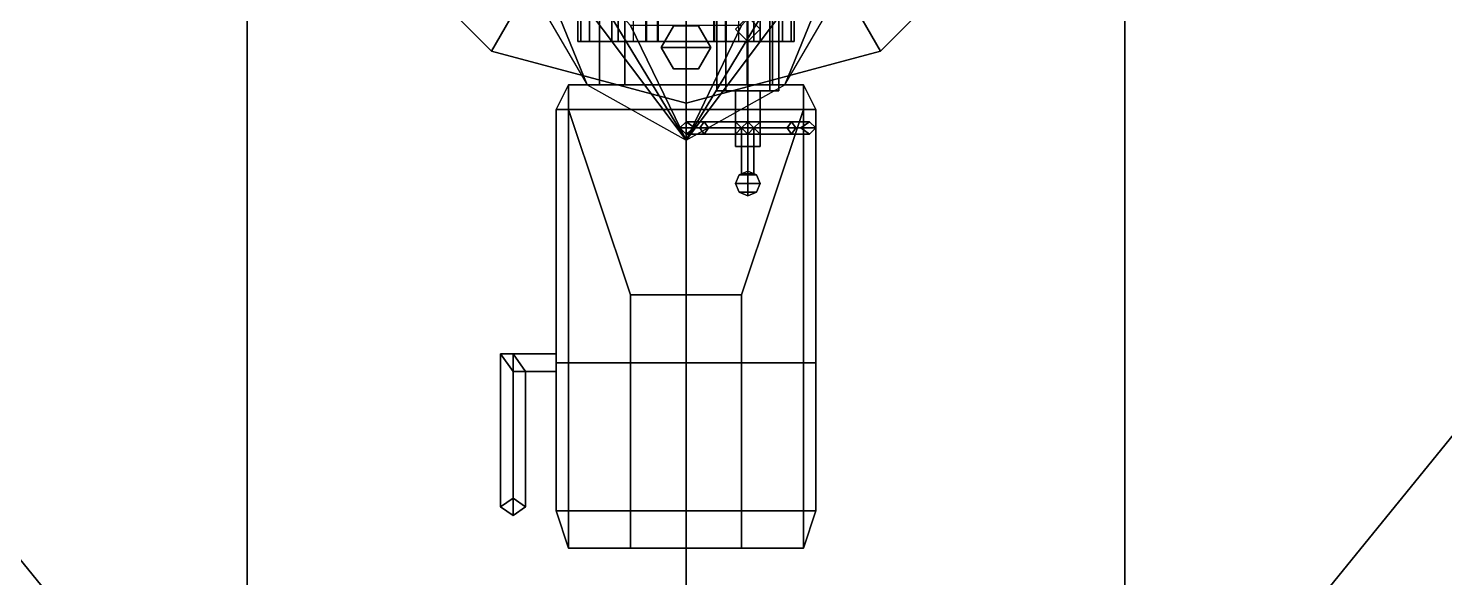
# Model space of a CAD drawing. Header units: millimetres. Extents: x -4 to 4, y -37.4 to 54.3.
# Drawn here: x -1.064 to 1.228, y 24.952 to 25.841 of the extents above; entities that cross this region are included whole.
import ezdxf

# ---------------------------------------------------------------- set-up
doc = ezdxf.new("R2010")
doc.units = ezdxf.units.MM
for name, color, linetype in [('gun', 1, 'Continuous'), ('sleeve', 5, 'Continuous'), ('superstructure', 3, 'Continuous'), ('turret', 2, 'Continuous')]:
    doc.layers.add(name, color=color, linetype=linetype)

msp = doc.modelspace()

# ---------------------------------------------------------------- linework, layer by layer
for points in [[(-1.47, 29.2, -1.19), (-0.71, 29.2, -1.32), (-0.71, 24.28, -1.81), (-1.47, 24.28, -1.64)], [(-0.71, 29.2, -1.32), (0, 29.2, -1.43), (0, 24.28, -1.95), (-0.71, 24.28, -1.81)], [(0, 24.28, -1.95), (0, 29.2, -1.43), (0.71, 29.2, -1.32), (0.71, 24.28, -1.81)], [(0.71, 24.28, -1.81), (0.71, 29.2, -1.32), (1.47, 29.2, -1.19), (1.47, 24.28, -1.64)]]:
    msp.add_3dface(points)
at = {"layer": 'gun'}
for points in [[(-0.099, 25.75, 2.931), (-0.14, 25.75, 3.03), (-0.14, 27.43, 3.03), (-0.099, 27.43, 2.931)], [(-0.14, 25.75, 3.03), (-0.099, 25.75, 3.129), (-0.099, 27.43, 3.129), (-0.14, 27.43, 3.03)], [(0, 25.75, 2.89), (-0.099, 25.75, 2.931), (-0.099, 27.43, 2.931), (0, 27.43, 2.89)], [(-0.099, 25.75, 3.129), (0, 25.75, 3.17), (0, 27.43, 3.17), (-0.099, 27.43, 3.129)], [(0.099, 25.75, 2.931), (0, 25.75, 2.89), (0, 27.43, 2.89), (0.099, 27.43, 2.931)], [(0, 25.75, 3.17), (0.099, 25.75, 3.129), (0.099, 27.43, 3.129), (0, 27.43, 3.17)], [(0.14, 25.75, 3.03), (0.099, 25.75, 2.931), (0.099, 27.43, 2.931), (0.14, 27.43, 3.03)], [(0.099, 25.75, 3.129), (0.14, 25.75, 3.03), (0.14, 27.43, 3.03), (0.099, 27.43, 3.129)], [(-0.21, 25.71, 3.21), (-0.19, 25.71, 3.26), (-0.19, 25.75, 3.21)], [(-0.21, 25.71, 3.21), (-0.19, 25.75, 3.21), (-0.19, 25.75, 2.74), (-0.21, 25.71, 2.69)], [(-0.19, 25.75, 2.74), (0.19, 25.75, 2.74), (0.21, 25.71, 2.69), (-0.21, 25.71, 2.69)], [(-0.19, 25.71, 3.26), (0.19, 25.71, 3.26), (0.19, 25.75, 3.21), (-0.19, 25.75, 3.21)], [(-0.19, 25.75, 3.21), (0.19, 25.75, 3.21), (0.19, 25.75, 2.74), (-0.19, 25.75, 2.74)], [(0.19, 25.71, 3.26), (0.19, 25.71, 3.26), (0.21, 25.71, 3.21), (0.19, 25.75, 3.21)], [(0.19, 25.75, 3.21), (0.21, 25.71, 3.21), (0.21, 25.71, 2.69), (0.19, 25.75, 2.74)], [(-0.21, 25.06, 3.21), (-0.21, 25.71, 3.21), (-0.21, 25.06, 2.83), (-0.21, 25.06, 3.21)], [(-0.21, 25.06, 3.21), (-0.19, 25.06, 3.26), (-0.19, 25.71, 3.26), (-0.21, 25.71, 3.21)], [(-0.21, 25.71, 3.21), (-0.21, 25.71, 2.69), (-0.21, 25.3, 2.69), (-0.21, 25.06, 2.83)], [(-0.21, 25.71, 2.69), (0.21, 25.71, 2.69), (0.21, 25.3, 2.69), (-0.21, 25.3, 2.69)], [(-0.19, 25.06, 3.26), (-0.09, 25.06, 3.26), (-0.09, 25.41, 3.26), (-0.19, 25.71, 3.26)], [(-0.09, 25.41, 3.26), (0.09, 25.41, 3.26), (0.19, 25.71, 3.26), (-0.19, 25.71, 3.26)], [(0.09, 25.06, 3.26), (0.19, 25.06, 3.26), (0.19, 25.71, 3.26), (0.09, 25.41, 3.26)], [(0.19, 25.06, 3.26), (0.21, 25.06, 3.21), (0.21, 25.71, 3.21), (0.19, 25.71, 3.26)], [(0.21, 25.71, 3.21), (0.21, 25.71, 3.21), (0.21, 25.06, 3.21), (0.21, 25.06, 2.83)], [(0.21, 25.71, 2.69), (0.21, 25.71, 3.21), (0.21, 25.06, 2.83), (0.21, 25.3, 2.69)], [(-0.09, 25, 3.21), (-0.09, 25, 2.91), (-0.09, 25.41, 2.91), (-0.09, 25.41, 3.26)], [(-0.09, 25.06, 3.26), (-0.09, 25, 3.21), (-0.09, 25.41, 3.26)], [(-0.09, 25, 2.91), (0.09, 25, 2.91), (0.09, 25.41, 2.91), (-0.09, 25.41, 2.91)], [(-0.09, 25.41, 2.91), (0.09, 25.41, 2.91), (0.09, 25.41, 3.26), (-0.09, 25.41, 3.26)], [(0.09, 25.41, 3.26), (0.09, 25.41, 3.26), (0.09, 25, 3.21), (0.09, 25.06, 3.26)], [(0.09, 25, 2.91), (0.09, 25, 3.21), (0.09, 25.41, 3.26), (0.09, 25.41, 2.91)], [(-0.3, 25.0667, 3.1133), (-0.28, 25.0808, 3.1275), (-0.28, 25.3141, 2.8941), (-0.3, 25.3141, 2.8659)], [(-0.28, 25.0525, 3.0992), (-0.3, 25.0667, 3.1133), (-0.3, 25.3141, 2.8659), (-0.28, 25.2859, 2.8659)], [(-0.3, 25.3141, 2.8659), (-0.28, 25.3141, 2.8941), (-0.21, 25.3141, 2.8941), (-0.21, 25.3141, 2.8659)], [(-0.28, 25.2859, 2.8659), (-0.3, 25.3141, 2.8659), (-0.21, 25.3141, 2.8659), (-0.21, 25.2859, 2.8659)], [(-0.28, 25.0808, 3.1275), (-0.26, 25.0667, 3.1133), (-0.26, 25.2859, 2.8941), (-0.28, 25.3141, 2.8941)], [(-0.28, 25.3141, 2.8941), (-0.26, 25.2859, 2.8941), (-0.21, 25.2859, 2.8941), (-0.21, 25.3141, 2.8941)], [(-0.26, 25.0667, 3.1133), (-0.28, 25.0525, 3.0992), (-0.28, 25.2859, 2.8659), (-0.26, 25.2859, 2.8941)], [(-0.26, 25.2859, 2.8941), (-0.28, 25.2859, 2.8659), (-0.21, 25.2859, 2.8659), (-0.21, 25.2859, 2.8941)], [(-0.21, 25.06, 2.83), (-0.21, 25.3, 2.69), (0.21, 25.3, 2.69), (0.21, 25.06, 2.83)], [(-0.28, 25.0808, 3.1275), (-0.3, 25.0667, 3.1133), (-0.28, 25.0525, 3.0992), (-0.26, 25.0667, 3.1133)], [(-0.21, 25.06, 3.21), (-0.21, 25.06, 2.83), (-0.19, 25, 2.86), (-0.19, 25, 3.21)], [(-0.19, 25.06, 3.26), (-0.21, 25.06, 3.21), (-0.19, 25, 3.21), (-0.19, 25.06, 3.26)], [(-0.19, 25, 2.86), (-0.21, 25.06, 2.83), (0.21, 25.06, 2.83), (0.19, 25, 2.86)], [(-0.19, 25.06, 3.26), (-0.19, 25, 3.21), (-0.09, 25, 3.21), (-0.09, 25.06, 3.26)], [(0.09, 25.06, 3.26), (0.09, 25, 3.21), (0.19, 25, 3.21), (0.19, 25.06, 3.26)], [(0.19, 25.06, 3.26), (0.19, 25, 3.21), (0.19, 25, 3.21), (0.21, 25.06, 3.21)], [(0.21, 25.06, 3.21), (0.19, 25, 3.21), (0.19, 25, 2.86), (0.21, 25.06, 2.83)], [(-0.09, 25, 2.91), (-0.19, 25, 2.86), (0.19, 25, 2.86), (0.09, 25, 2.91)], [(-0.19, 25, 3.21), (-0.19, 25, 2.86), (-0.09, 25, 2.91), (-0.09, 25, 3.21)], [(0.09, 25, 3.21), (0.09, 25, 2.91), (0.19, 25, 2.86), (0.19, 25, 3.21)]]:
    msp.add_3dface(points, dxfattribs=at)
at = {"layer": 'sleeve'}
for points in [[(-0.1202, 25.82, 2.9098), (-0.17, 25.82, 3.03), (-0.17, 27.02, 3.03), (-0.1202, 27.02, 2.9098)], [(-0.17, 25.82, 3.03), (-0.1202, 25.82, 3.1502), (-0.1202, 27.02, 3.1502), (-0.17, 27.02, 3.03)], [(0, 25.82, 2.86), (-0.1202, 25.82, 2.9098), (-0.1202, 27.02, 2.9098), (0, 27.02, 2.86)], [(-0.1202, 25.82, 3.1502), (0, 25.82, 3.2), (0, 27.02, 3.2), (-0.1202, 27.02, 3.1502)], [(0.1202, 25.82, 2.9098), (0, 25.82, 2.86), (0, 27.02, 2.86), (0.1202, 27.02, 2.9098)], [(0, 25.82, 3.2), (0.1202, 25.82, 3.1502), (0.1202, 27.02, 3.1502), (0, 27.02, 3.2)], [(0.17, 25.82, 3.03), (0.1202, 25.82, 2.9098), (0.1202, 27.02, 2.9098), (0.17, 27.02, 3.03)], [(0.1202, 25.82, 3.1502), (0.17, 25.82, 3.03), (0.17, 27.02, 3.03), (0.1202, 27.02, 3.1502)], [(0.0646, 25.74, 3.4446), (0.05, 25.74, 3.48), (0.05, 25.99, 3.48), (0.0646, 25.99, 3.4446)], [(0.05, 25.74, 3.48), (0.0646, 25.74, 3.5154), (0.0646, 25.99, 3.5154), (0.05, 25.99, 3.48)], [(0.1, 25.74, 3.43), (0.0646, 25.74, 3.4446), (0.0646, 25.99, 3.4446), (0.1, 25.99, 3.43)], [(0.0646, 25.74, 3.5154), (0.1, 25.74, 3.53), (0.1, 25.99, 3.53), (0.0646, 25.99, 3.5154)], [(0.1354, 25.74, 3.4446), (0.1, 25.74, 3.43), (0.1, 25.99, 3.43), (0.1354, 25.99, 3.4446)], [(0.1, 25.74, 3.53), (0.1354, 25.74, 3.5154), (0.1354, 25.99, 3.5154), (0.1, 25.99, 3.53)], [(0.15, 25.74, 3.48), (0.1354, 25.74, 3.4446), (0.1354, 25.99, 3.4446), (0.15, 25.99, 3.48)], [(0.1354, 25.74, 3.5154), (0.15, 25.74, 3.48), (0.15, 25.99, 3.48), (0.1354, 25.99, 3.5154)], [(-0.156, 25.82, 2.774), (-0.175, 25.82, 2.82), (-0.175, 25.88, 2.82), (-0.156, 25.88, 2.774)], [(-0.175, 25.82, 2.82), (-0.156, 25.82, 2.866), (-0.156, 25.88, 2.866), (-0.175, 25.88, 2.82)], [(-0.156, 25.82, 2.866), (-0.0852, 25.82, 2.8953), (-0.0852, 25.88, 2.8953), (-0.156, 25.88, 2.866)], [(-0.11, 25.82, 2.755), (-0.156, 25.82, 2.774), (-0.156, 25.88, 2.774), (-0.11, 25.88, 2.755)], [(-0.064, 25.82, 2.774), (-0.11, 25.82, 2.755), (-0.11, 25.88, 2.755), (-0.064, 25.88, 2.774)], [(-0.065, 25.82, 2.77), (-0.046, 25.82, 2.816), (-0.046, 25.88, 2.816), (-0.065, 25.88, 2.77)], [(-0.046, 25.82, 2.724), (-0.065, 25.82, 2.77), (-0.065, 25.88, 2.77), (-0.046, 25.88, 2.724)], [(-0.045, 25.82, 2.82), (-0.064, 25.82, 2.774), (-0.064, 25.88, 2.774), (-0.045, 25.88, 2.82)], [(-0.046, 25.82, 2.816), (0, 25.82, 2.835), (0, 25.88, 2.835), (-0.046, 25.88, 2.816)], [(0, 25.82, 2.705), (-0.046, 25.82, 2.724), (-0.046, 25.88, 2.724), (0, 25.88, 2.705)], [(-0.045, 25.82, 2.8786), (-0.045, 25.82, 2.82), (-0.045, 25.88, 2.82), (-0.045, 25.88, 2.8786)], [(0, 25.82, 2.835), (0.046, 25.82, 2.816), (0.046, 25.88, 2.816), (0, 25.88, 2.835)], [(0.046, 25.82, 2.724), (0, 25.82, 2.705), (0, 25.88, 2.705), (0.046, 25.88, 2.724)], [(0.045, 25.82, 2.82), (0.045, 25.82, 2.8786), (0.045, 25.88, 2.8786), (0.045, 25.88, 2.82)], [(0.064, 25.82, 2.774), (0.045, 25.82, 2.82), (0.045, 25.88, 2.82), (0.064, 25.88, 2.774)], [(0.046, 25.82, 2.816), (0.065, 25.82, 2.77), (0.065, 25.88, 2.77), (0.046, 25.88, 2.816)], [(0.065, 25.82, 2.77), (0.046, 25.82, 2.724), (0.046, 25.88, 2.724), (0.065, 25.88, 2.77)], [(0.11, 25.82, 2.755), (0.064, 25.82, 2.774), (0.064, 25.88, 2.774), (0.11, 25.88, 2.755)], [(0.0852, 25.82, 2.8953), (0.156, 25.82, 2.866), (0.156, 25.88, 2.866), (0.0852, 25.88, 2.8953)], [(0.156, 25.82, 2.774), (0.11, 25.82, 2.755), (0.11, 25.88, 2.755), (0.156, 25.88, 2.774)], [(0.156, 25.82, 2.866), (0.175, 25.82, 2.82), (0.175, 25.88, 2.82), (0.156, 25.88, 2.866)], [(0.175, 25.82, 2.82), (0.156, 25.82, 2.774), (0.156, 25.88, 2.774), (0.175, 25.88, 2.82)], [(0.1, 25.86, 3.15), (0.08, 25.84, 3.16), (0.08, 25.84, 3.44), (0.1, 25.86, 3.43)], [(0.12, 25.84, 3.15), (0.1, 25.86, 3.15), (0.1, 25.86, 3.43), (0.12, 25.84, 3.44)], [(0.08, 25.84, 3.16), (0.1, 25.82, 3.15), (0.1, 25.82, 3.43), (0.08, 25.84, 3.44)], [(0.1, 25.82, 3.15), (0.12, 25.84, 3.15), (0.12, 25.84, 3.44), (0.1, 25.82, 3.43)], [(-0.156, 25.82, 2.774), (-0.11, 25.82, 2.755), (-0.064, 25.82, 2.774), (-0.175, 25.82, 2.82)], [(-0.175, 25.82, 2.82), (-0.064, 25.82, 2.774), (-0.045, 25.82, 2.82), (-0.156, 25.82, 2.866)], [(-0.17, 25.82, 3.03), (-0.1202, 25.82, 2.9098), (-0.099, 25.82, 2.931), (-0.14, 25.82, 3.03)], [(-0.1202, 25.82, 3.1502), (-0.17, 25.82, 3.03), (-0.14, 25.82, 3.03), (-0.099, 25.82, 3.129)], [(-0.156, 25.82, 2.866), (-0.045, 25.82, 2.82), (-0.045, 25.82, 2.8786), (-0.0852, 25.82, 2.8953)], [(-0.1202, 25.82, 2.9098), (0, 25.82, 2.86), (0, 25.82, 2.89), (-0.099, 25.82, 2.931)], [(0, 25.82, 3.2), (-0.1202, 25.82, 3.1502), (-0.099, 25.82, 3.129), (0, 25.82, 3.17)], [(-0.065, 25.82, 2.77), (0.046, 25.82, 2.724), (0.065, 25.82, 2.77), (-0.046, 25.82, 2.816)], [(-0.046, 25.82, 2.724), (0, 25.82, 2.705), (0.046, 25.82, 2.724), (-0.065, 25.82, 2.77)], [(-0.046, 25.82, 2.816), (0.065, 25.82, 2.77), (0.046, 25.82, 2.816), (0, 25.82, 2.835)], [(0, 25.82, 2.86), (0.1202, 25.82, 2.9098), (0.099, 25.82, 2.931), (0, 25.82, 2.89)], [(0.1202, 25.82, 3.1502), (0, 25.82, 3.2), (0, 25.82, 3.17), (0.099, 25.82, 3.129)], [(0.045, 25.82, 2.8786), (0.175, 25.82, 2.82), (0.156, 25.82, 2.866), (0.0852, 25.82, 2.8953)], [(0.045, 25.82, 2.82), (0.156, 25.82, 2.774), (0.175, 25.82, 2.82), (0.045, 25.82, 2.8786)], [(0.064, 25.82, 2.774), (0.11, 25.82, 2.755), (0.156, 25.82, 2.774), (0.045, 25.82, 2.82)], [(0.1202, 25.82, 2.9098), (0.17, 25.82, 3.03), (0.14, 25.82, 3.03), (0.099, 25.82, 2.931)], [(0.17, 25.82, 3.03), (0.1202, 25.82, 3.1502), (0.099, 25.82, 3.129), (0.14, 25.82, 3.03)], [(0.0646, 25.74, 3.4446), (0.1, 25.74, 3.43), (0.1354, 25.74, 3.4446), (0.05, 25.74, 3.48)], [(0.05, 25.74, 3.48), (0.1354, 25.74, 3.4446), (0.15, 25.74, 3.48), (0.0646, 25.74, 3.5154)], [(0.0646, 25.74, 3.5154), (0.15, 25.74, 3.48), (0.1354, 25.74, 3.5154), (0.1, 25.74, 3.53)], [(0.1, 25.65, 3.46), (0.08, 25.65, 3.48), (0.08, 25.74, 3.48), (0.1, 25.74, 3.46)], [(0.08, 25.65, 3.48), (0.1, 25.65, 3.5), (0.1, 25.74, 3.5), (0.08, 25.74, 3.48)], [(0.12, 25.65, 3.48), (0.1, 25.65, 3.46), (0.1, 25.74, 3.46), (0.12, 25.74, 3.48)], [(0.1, 25.65, 3.5), (0.12, 25.65, 3.48), (0.12, 25.74, 3.48), (0.1, 25.74, 3.5)], [(0.0222, 25.68, 3.5578), (0.0293, 25.69, 3.5507), (0, 25.69, 3.48), (-0.01, 25.68, 3.48)], [(-0.01, 25.68, 3.48), (0, 25.69, 3.48), (0.0293, 25.69, 3.4093), (0.0222, 25.68, 3.4022)], [(0.0293, 25.67, 3.5507), (0.0222, 25.68, 3.5578), (-0.01, 25.68, 3.48), (0, 25.67, 3.48)], [(0, 25.67, 3.48), (-0.01, 25.68, 3.48), (0.0222, 25.68, 3.4022), (0.0293, 25.67, 3.4093)], [(0.0293, 25.69, 3.5507), (0.0364, 25.68, 3.5436), (0.0141, 25.68, 3.49), (0, 25.69, 3.48)], [(0, 25.69, 3.48), (0.0141, 25.68, 3.47), (0.0364, 25.68, 3.4164), (0.0293, 25.69, 3.4093)], [(0.0141, 25.68, 3.47), (0, 25.69, 3.48), (0.08, 25.69, 3.48), (0.09, 25.68, 3.47)], [(0, 25.69, 3.48), (0.0141, 25.68, 3.49), (0.09, 25.68, 3.49), (0.08, 25.69, 3.48)], [(0.0364, 25.68, 3.5436), (0.0293, 25.67, 3.5507), (0, 25.67, 3.48), (0.0141, 25.68, 3.49)], [(0.0141, 25.68, 3.47), (0, 25.67, 3.48), (0.0293, 25.67, 3.4093), (0.0364, 25.68, 3.4164)], [(0, 25.67, 3.48), (0.0141, 25.68, 3.47), (0.09, 25.68, 3.47), (0.08, 25.67, 3.48)], [(0.0141, 25.68, 3.49), (0, 25.67, 3.48), (0.08, 25.67, 3.48), (0.09, 25.68, 3.49)], [(0.0222, 25.68, 3.4022), (0.0293, 25.69, 3.4093), (0.1, 25.69, 3.38), (0.1, 25.68, 3.37)], [(0.1, 25.68, 3.59), (0.1, 25.69, 3.58), (0.0293, 25.69, 3.5507), (0.0222, 25.68, 3.5578)], [(0.0293, 25.67, 3.4093), (0.0222, 25.68, 3.4022), (0.1, 25.68, 3.37), (0.1, 25.67, 3.38)], [(0.1, 25.67, 3.58), (0.1, 25.68, 3.59), (0.0222, 25.68, 3.5578), (0.0293, 25.67, 3.5507)], [(0.0293, 25.69, 3.4093), (0.0364, 25.68, 3.4164), (0.09, 25.68, 3.3941), (0.1, 25.69, 3.38)], [(0.1, 25.69, 3.58), (0.09, 25.68, 3.5659), (0.0364, 25.68, 3.5436), (0.0293, 25.69, 3.5507)], [(0.0364, 25.68, 3.4164), (0.0293, 25.67, 3.4093), (0.1, 25.67, 3.38), (0.09, 25.68, 3.3941)], [(0.09, 25.68, 3.5659), (0.1, 25.67, 3.58), (0.0293, 25.67, 3.5507), (0.0364, 25.68, 3.5436)], [(0.1, 25.69, 3.38), (0.09, 25.68, 3.3941), (0.09, 25.68, 3.47), (0.1, 25.69, 3.46)], [(0.09, 25.68, 3.5659), (0.1, 25.69, 3.58), (0.1, 25.69, 3.5), (0.09, 25.68, 3.49)], [(0.09, 25.68, 3.3941), (0.1, 25.67, 3.38), (0.1, 25.67, 3.46), (0.09, 25.68, 3.47)], [(0.1, 25.67, 3.58), (0.09, 25.68, 3.5659), (0.09, 25.68, 3.49), (0.1, 25.67, 3.5)], [(0.1, 25.6059, 3.37), (0.09, 25.6059, 3.38), (0.09, 25.68, 3.38), (0.1, 25.68, 3.37)], [(0.09, 25.6059, 3.38), (0.1, 25.6059, 3.39), (0.1, 25.68, 3.39), (0.09, 25.68, 3.38)], [(0.11, 25.68, 3.3941), (0.1, 25.69, 3.38), (0.1, 25.69, 3.46), (0.11, 25.68, 3.47)], [(0.1, 25.68, 3.37), (0.1, 25.69, 3.38), (0.1707, 25.69, 3.4093), (0.1778, 25.68, 3.4022)], [(0.1, 25.69, 3.38), (0.11, 25.68, 3.3941), (0.1636, 25.68, 3.4164), (0.1707, 25.69, 3.4093)], [(0.1, 25.69, 3.58), (0.11, 25.68, 3.5659), (0.11, 25.68, 3.49), (0.1, 25.69, 3.5)], [(0.1778, 25.68, 3.5578), (0.1707, 25.69, 3.5507), (0.1, 25.69, 3.58), (0.1, 25.68, 3.59)], [(0.1707, 25.69, 3.5507), (0.1636, 25.68, 3.5436), (0.11, 25.68, 3.5659), (0.1, 25.69, 3.58)], [(0.1, 25.67, 3.38), (0.11, 25.68, 3.3941), (0.11, 25.68, 3.47), (0.1, 25.67, 3.46)], [(0.1, 25.67, 3.38), (0.1, 25.68, 3.37), (0.1778, 25.68, 3.4022), (0.1707, 25.67, 3.4093)], [(0.11, 25.68, 3.3941), (0.1, 25.67, 3.38), (0.1707, 25.67, 3.4093), (0.1636, 25.68, 3.4164)], [(0.11, 25.68, 3.5659), (0.1, 25.67, 3.58), (0.1, 25.67, 3.5), (0.11, 25.68, 3.49)], [(0.1707, 25.67, 3.5507), (0.1778, 25.68, 3.5578), (0.1, 25.68, 3.59), (0.1, 25.67, 3.58)], [(0.1636, 25.68, 3.5436), (0.1707, 25.67, 3.5507), (0.1, 25.67, 3.58), (0.11, 25.68, 3.5659)], [(0.11, 25.6059, 3.38), (0.1, 25.6059, 3.37), (0.1, 25.68, 3.37), (0.11, 25.68, 3.38)], [(0.1, 25.6059, 3.39), (0.11, 25.6059, 3.38), (0.11, 25.68, 3.38), (0.1, 25.68, 3.39)], [(0.2, 25.69, 3.48), (0.1859, 25.68, 3.47), (0.11, 25.68, 3.47), (0.12, 25.69, 3.48)], [(0.1859, 25.68, 3.49), (0.2, 25.69, 3.48), (0.12, 25.69, 3.48), (0.11, 25.68, 3.49)], [(0.1859, 25.68, 3.47), (0.2, 25.67, 3.48), (0.12, 25.67, 3.48), (0.11, 25.68, 3.47)], [(0.2, 25.67, 3.48), (0.1859, 25.68, 3.49), (0.11, 25.68, 3.49), (0.12, 25.67, 3.48)], [(0.1707, 25.69, 3.4093), (0.1636, 25.68, 3.4164), (0.1859, 25.68, 3.47), (0.2, 25.69, 3.48)], [(0.2, 25.69, 3.48), (0.1859, 25.68, 3.49), (0.1636, 25.68, 3.5436), (0.1707, 25.69, 3.5507)], [(0.1636, 25.68, 3.4164), (0.1707, 25.67, 3.4093), (0.2, 25.67, 3.48), (0.1859, 25.68, 3.47)], [(0.1859, 25.68, 3.49), (0.2, 25.67, 3.48), (0.1707, 25.67, 3.5507), (0.1636, 25.68, 3.5436)], [(0.21, 25.68, 3.48), (0.2, 25.69, 3.48), (0.1707, 25.69, 3.5507), (0.1778, 25.68, 3.5578)], [(0.1778, 25.68, 3.4022), (0.1707, 25.69, 3.4093), (0.2, 25.69, 3.48), (0.21, 25.68, 3.48)], [(0.2, 25.67, 3.48), (0.21, 25.68, 3.48), (0.1778, 25.68, 3.5578), (0.1707, 25.67, 3.5507)], [(0.1707, 25.67, 3.4093), (0.1778, 25.68, 3.4022), (0.21, 25.68, 3.48), (0.2, 25.67, 3.48)], [(0.08, 25.65, 3.48), (0.1, 25.65, 3.46), (0.12, 25.65, 3.48), (0.1, 25.65, 3.5)], [(0.0859, 25.6041, 3.38), (0.08, 25.59, 3.38), (0.1, 25.59, 3.4), (0.1, 25.6041, 3.3941)], [(0.1, 25.6041, 3.3659), (0.1, 25.59, 3.36), (0.08, 25.59, 3.38), (0.0859, 25.6041, 3.38)], [(0.1, 25.61, 3.38), (0.0859, 25.6041, 3.38), (0.1, 25.6041, 3.3941), (0.1, 25.61, 3.38)], [(0.1, 25.61, 3.38), (0.1, 25.6041, 3.3659), (0.0859, 25.6041, 3.38), (0.1, 25.61, 3.38)], [(0.1, 25.61, 3.38), (0.1, 25.6041, 3.3941), (0.1141, 25.6041, 3.38), (0.1, 25.61, 3.38)], [(0.1, 25.61, 3.38), (0.1141, 25.6041, 3.38), (0.1, 25.6041, 3.3659), (0.1, 25.61, 3.38)], [(0.1, 25.6041, 3.3941), (0.1, 25.59, 3.4), (0.12, 25.59, 3.38), (0.1141, 25.6041, 3.38)], [(0.1141, 25.6041, 3.38), (0.12, 25.59, 3.38), (0.1, 25.59, 3.36), (0.1, 25.6041, 3.3659)], [(0.08, 25.59, 3.38), (0.0859, 25.5759, 3.38), (0.1, 25.5759, 3.3941), (0.1, 25.59, 3.4)], [(0.1, 25.59, 3.36), (0.1, 25.5759, 3.3659), (0.0859, 25.5759, 3.38), (0.08, 25.59, 3.38)], [(0.1, 25.59, 3.4), (0.1, 25.5759, 3.3941), (0.1141, 25.5759, 3.38), (0.12, 25.59, 3.38)], [(0.12, 25.59, 3.38), (0.1141, 25.5759, 3.38), (0.1, 25.5759, 3.3659), (0.1, 25.59, 3.36)], [(0.0859, 25.5759, 3.38), (0.1, 25.57, 3.38), (0.1, 25.57, 3.38), (0.1, 25.5759, 3.3941)], [(0.1, 25.5759, 3.3659), (0.1, 25.57, 3.38), (0.1, 25.57, 3.38), (0.0859, 25.5759, 3.38)], [(0.1, 25.5759, 3.3941), (0.1, 25.57, 3.38), (0.1, 25.57, 3.38), (0.1141, 25.5759, 3.38)], [(0.1141, 25.5759, 3.38), (0.1, 25.57, 3.38), (0.1, 25.57, 3.38), (0.1, 25.5759, 3.3659)]]:
    msp.add_3dface(points, dxfattribs=at)
at = {"layer": 'superstructure'}
for points in [[(-0.5, 24.27, 1.71), (-2.8927, 27.2157, 1.71), (-3.1923, 27.2314, 1.71), (-3.49, 24.28, 1.71)], [(3.49, 24.28, 1.71), (3.1923, 27.2314, 1.71), (2.8927, 27.2157, 1.71), (0.5, 24.27, 1.71)], [(0.5, 24.27, 1.71), (2.8927, 27.2157, 1.71), (-2.8927, 27.2157, 1.71), (-0.5, 24.27, 1.71)], [(-0.5456, 26.035, 1.81), (-0.315, 25.8044, 1.81), (-0.21, 25.9863, 1.81), (-0.3637, 26.14, 1.81)], [(0.315, 25.8044, 1.81), (0.5456, 26.035, 1.81), (0.3637, 26.14, 1.81), (0.21, 25.9863, 1.81)], [(-0.5456, 26.035, 1.71), (-0.315, 25.8044, 1.71), (-0.315, 25.8044, 1.81), (-0.5456, 26.035, 1.81)], [(0.315, 25.8044, 1.71), (0.5456, 26.035, 1.71), (0.5456, 26.035, 1.81), (0.315, 25.8044, 1.81)], [(-0.315, 25.8044, 1.81), (0, 25.72, 1.81), (0, 25.93, 1.81), (-0.21, 25.9863, 1.81)], [(0, 25.72, 1.81), (0.315, 25.8044, 1.81), (0.21, 25.9863, 1.81), (0, 25.93, 1.81)], [(-0.04, 25.81, 1.84), (0.04, 25.81, 1.84), (0.02, 25.8446, 1.84), (-0.02, 25.8446, 1.84)], [(-0.02, 25.8446, 1.81), (-0.04, 25.81, 1.81), (-0.04, 25.81, 1.84), (-0.02, 25.8446, 1.84)], [(0.04, 25.81, 1.81), (0.02, 25.8446, 1.81), (0.02, 25.8446, 1.84), (0.04, 25.81, 1.84)], [(-0.315, 25.8044, 1.71), (0, 25.72, 1.71), (0, 25.72, 1.81), (-0.315, 25.8044, 1.81)], [(-0.02, 25.7754, 1.84), (0.02, 25.7754, 1.84), (0.04, 25.81, 1.84), (-0.04, 25.81, 1.84)], [(-0.04, 25.81, 1.81), (-0.02, 25.7754, 1.81), (-0.02, 25.7754, 1.84), (-0.04, 25.81, 1.84)], [(0, 25.72, 1.71), (0.315, 25.8044, 1.71), (0.315, 25.8044, 1.81), (0, 25.72, 1.81)], [(0.02, 25.7754, 1.81), (0.04, 25.81, 1.81), (0.04, 25.81, 1.84), (0.02, 25.7754, 1.84)], [(-0.02, 25.7754, 1.81), (0.02, 25.7754, 1.81), (0.02, 25.7754, 1.84), (-0.02, 25.7754, 1.84)]]:
    msp.add_3dface(points, dxfattribs=at)
at = {"layer": 'turret'}
for points in [[(-0.3, 25.99, 1.97), (-0.16, 25.75, 1.97), (-0.27, 26.02, 2.52)], [(-0.16, 25.75, 1.97), (0, 25.66, 1.97), (-0.27, 26.02, 2.52)], [(0, 25.66, 1.97), (-0.1591, 25.9226, 2.4077), (-0.27, 26.02, 2.52)], [(0, 25.66, 1.97), (0.27, 26.02, 2.52), (0.1591, 25.9226, 2.4077)], [(0, 25.66, 1.97), (0.16, 25.75, 1.97), (0.27, 26.02, 2.52)], [(0.16, 25.75, 1.97), (0.3, 25.99, 1.97), (0.27, 26.02, 2.52)], [(0, 25.66, 1.97), (-0.09, 25.846, 2.28), (-0.1591, 25.9226, 2.4077)], [(0, 25.66, 1.97), (0.1591, 25.9226, 2.4077), (0.09, 25.846, 2.28)], [(0, 25.66, 1.97), (0.09, 25.846, 2.28), (-0.09, 25.846, 2.28)]]:
    msp.add_3dface(points, dxfattribs=at)

doc.saveas('drawing.dxf')
